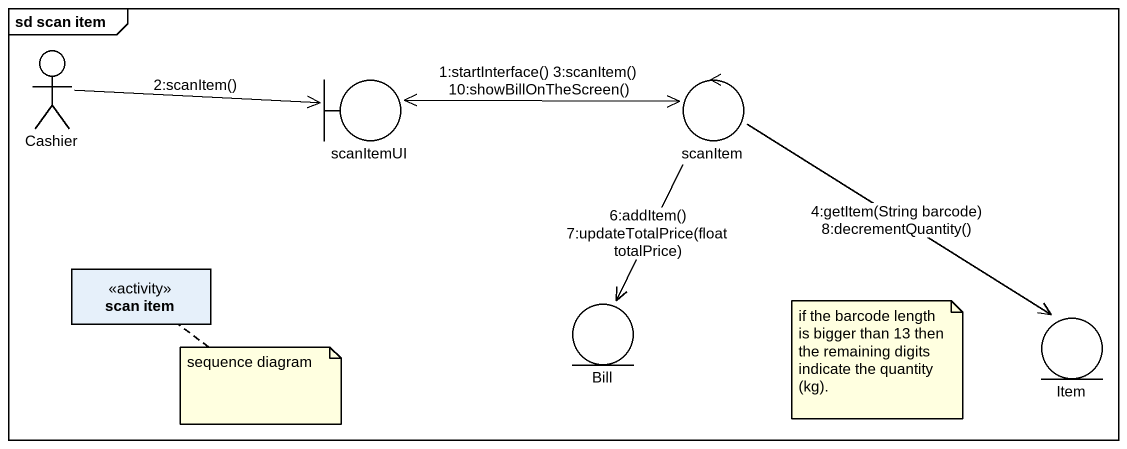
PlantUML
@startuml
mainframe sd scan item
allowmixing
hide circle
hide empty members
actor Cashier
boundary scanItemUI
control scanItem
class "scan item" as scan_item <<activity>>
entity Bill
entity Item
Cashier -right-> scanItemUI : 2:scanItem()
scanItemUI <-right-> scanItem : 1:startInterface() 3:scanItem() 10:showBillOnTheScreen()
scanItem --> Bill : 6:addItem() 7:updateTotalPrice(float totalPrice)
Item <-up- scanItem : 4:getItem(String barcode) 8:decrementQuantity()
note as N1
  if the barcode length is bigger than 13 then the remaining digits indicate the quantity (kg).
end note
note bottom of scan_item : sequence diagram
@enduml
